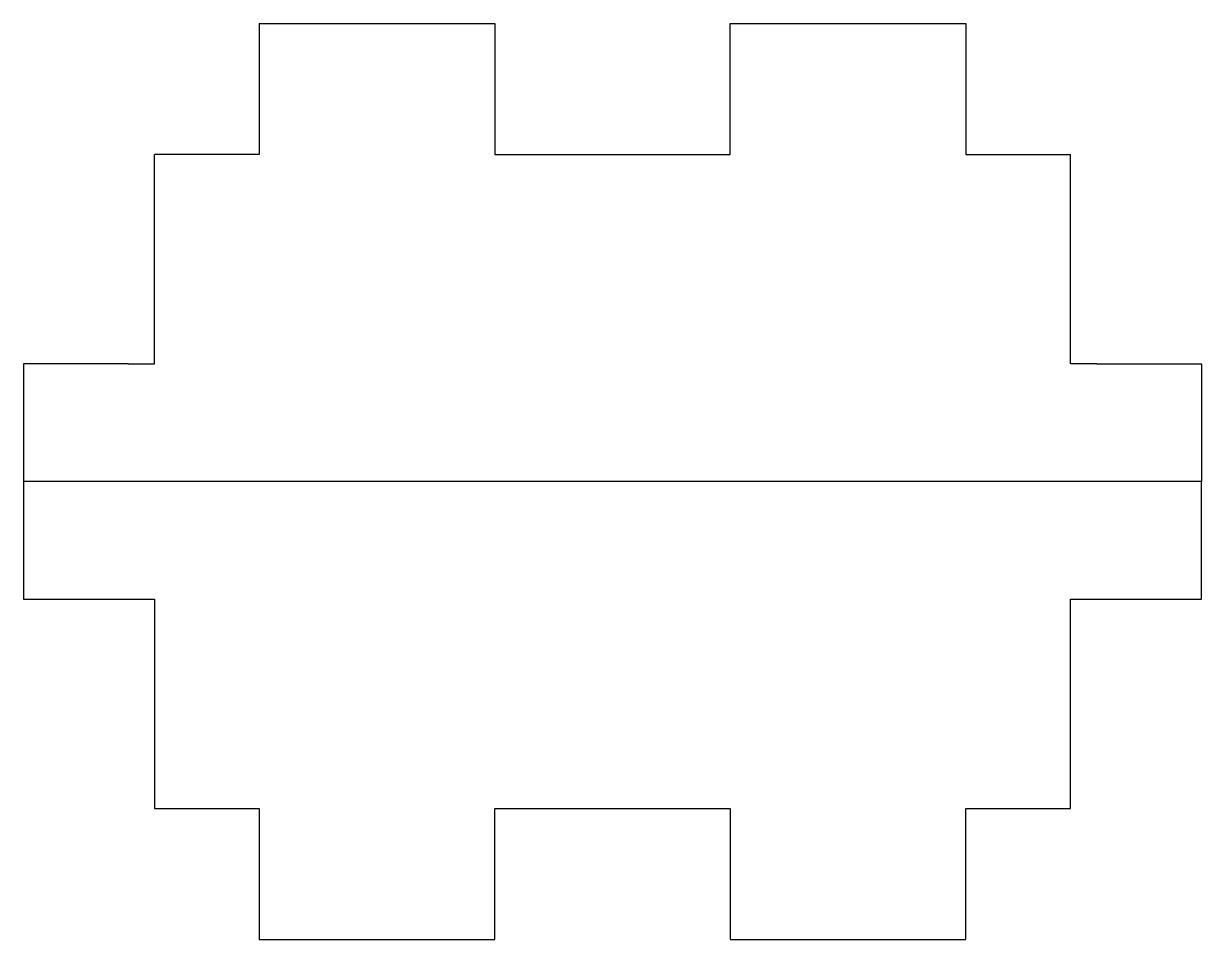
# Model space of a CAD drawing. Header units: millimetres. Extents: x 0 to 45, y -55 to -20.
import ezdxf

# ---------------------------------------------------------------- set-up
doc = ezdxf.new("R2010")
doc.units = ezdxf.units.MM
doc.layers.get('0').update_dxf_attribs({"linetype": 'CONTINUOUS'})

msp = doc.modelspace()

# ---------------------------------------------------------------- linework, layer by layer
for p, q in [((9, -20), (18, -20)), ((9, -20), (9, -25)), ((9, -20), (18, -20)), ((18, -20), (18, -25)), ((27, -25), (27, -20)), ((27, -20), (36, -20)), ((36, -20), (36, -25)), ((5, -33), (5, -25)), ((9, -25), (5, -25)), ((18, -25), (27, -25)), ((36, -25), (40, -25)), ((40, -33), (40, -25)), ((4, -33), (0, -33)), ((0, -33), (0, -37.5)), ((4, -33), (5, -33)), ((41, -33), (40, -33)), ((41, -33), (45, -33)), ((45, -33), (45, -37.5)), ((9, -55), (18, -55))]:
    msp.add_line(p, q)
msp.add_lwpolyline([(9, -50), (9, -55), (18, -55), (18, -50), (27, -50), (27, -55), (36, -55), (36, -50), (40, -50), (40, -42), (41, -42), (45, -42), (45, -37.5), (0, -37.5), (0, -42), (4, -42), (5, -42), (5, -50)], close=True)

doc.saveas('drawing.dxf')
